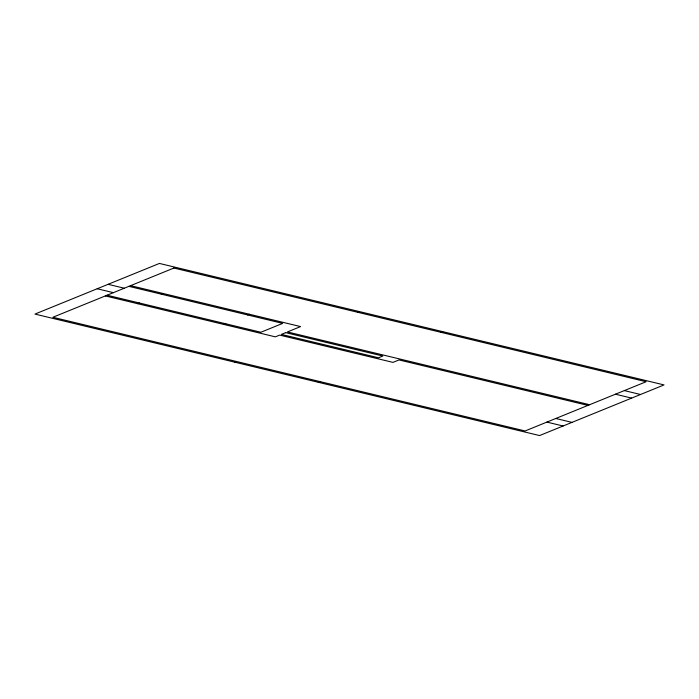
<?xml version="1.0" encoding="UTF-8"?>
<svg xmlns="http://www.w3.org/2000/svg" width="699" height="699" viewBox="0 0 699 699"><rect width="100%" height="100%" fill="white"/><g stroke="black" fill="none" stroke-linecap="round" stroke-linejoin="round"><path stroke-width="1.05" d="M137.729 303.716L139.451 303.017M161.251 294.148L162.972 293.449M224.082 324.511L225.803 323.803M247.603 314.934L249.325 314.235M234.637 362.152L236.358 361.453M357.399 312.208L359.12 311.509M318.29 382.292L320.011 381.593M441.052 332.348L442.773 331.649M624.338 390.592L640.529 394.489M615.452 394.21L631.643 398.107M130.591 285.655L300.596 326.582L287.403 331.946L589.633 404.712M128.869 286.354L282.684 323.384L260.884 332.252L107.069 295.223M108.092 284.318L124.282 288.215M587.911 405.411L399.015 359.933L392.995 362.388L279.661 335.101L275.354 336.848L105.348 295.922M97.187 288.757L113.378 292.654M555.792 418.483L571.983 422.379M546.898 422.1L563.088 425.997M159.433 263.436L34.95 314.078L539.567 435.564L664.05 384.922L159.433 263.436M173.902 268.032L52.862 317.276L525.098 430.968L646.138 381.724L173.902 268.032M285.681 332.645L281.382 334.402L378.526 357.792L382.825 356.036L285.681 332.645"/></g></svg>
